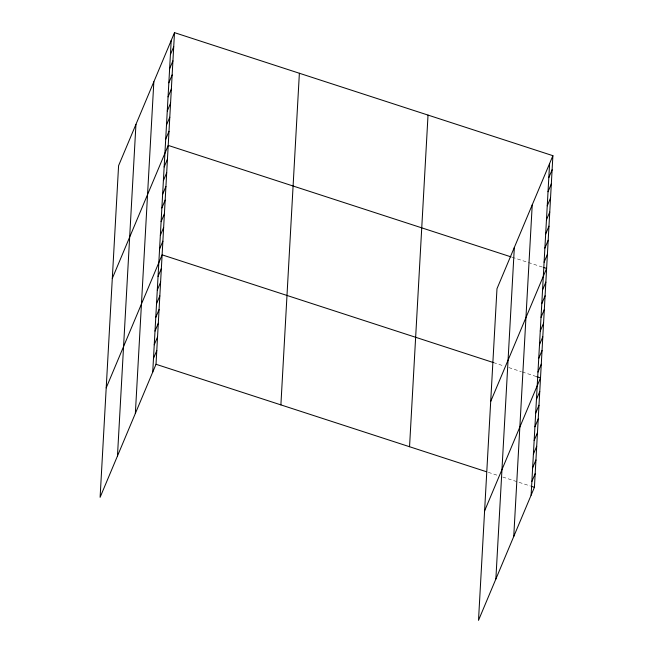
<?xml version="1.0" encoding="UTF-8"?>
<svg xmlns="http://www.w3.org/2000/svg" width="653" height="653" viewBox="0 0 653 653"><rect width="100%" height="100%" fill="white"/><g stroke="black" fill="none" stroke-linecap="round" stroke-linejoin="round"><path stroke-width="0.49" stroke-dasharray="3.27 2.45" d="M512.034 257.209L542.774 267.199M493.448 362.586L504.01 366.023M508.818 367.582L521.306 371.647M522.261 371.957L536.668 376.642M488.305 472.339L497.913 475.457M502.72 477.025L530.571 486.077"/><path stroke-width="0.98" d="M117.467 456.006L135.946 124.364M135.351 413.447L153.839 81.813M152.72 372.145L171.2 40.51M174.498 32.65L118.585 165.674L100.105 497.308L156.018 364.284L174.498 32.65L552.895 155.692L534.415 487.326L478.502 620.35L496.982 288.716L552.895 155.692M280.888 404.893L299.376 73.258M409.545 446.725L428.025 115.091M495.864 579.048L514.344 247.414M513.748 536.488L532.228 204.854M531.109 495.186L549.597 163.552M170.417 54.599L173.714 46.747M169.625 68.696L172.931 60.835M168.841 82.792L172.147 74.932M168.058 96.889L171.364 89.028M167.274 110.977L170.572 103.125M166.482 125.074L169.788 117.213M165.699 139.171L169.005 131.31M112.3 278.423L168.221 145.407L511.07 256.89M164.156 166.939L167.454 159.087M163.389 180.62L166.695 172.767M162.63 194.3L165.927 186.448M161.862 207.981L165.168 200.128M161.103 221.661L164.409 213.809M160.344 235.341L163.642 227.489M159.577 249.022L162.883 241.169M106.202 387.866L162.115 254.85L493.448 362.586M158.05 276.382L161.356 268.53M157.291 290.063L160.597 282.202M156.532 303.743L159.83 295.882M155.765 317.423L159.071 309.563M155.006 331.104L158.304 323.243M154.239 344.784L157.544 336.924M153.479 358.464L156.785 350.604M548.806 177.649L552.111 169.788M548.022 191.737L551.328 183.885M547.238 205.834L550.544 197.981M546.455 219.93L549.753 212.07M545.663 234.027L548.969 226.167M544.88 248.116L548.185 240.263M544.096 262.212L547.402 254.352M490.697 401.473L546.61 268.448L543.729 267.51M542.545 289.989L545.851 282.129M541.786 303.669L545.092 295.809M541.027 317.35L544.324 309.489M540.26 331.03L543.565 323.17M539.5 344.711L542.798 336.85M538.733 358.391L542.039 350.53M537.974 372.071L541.28 364.211M484.599 510.907L540.513 377.891L536.668 376.642M536.448 399.424L539.753 391.571M535.689 413.104L538.986 405.252M534.921 426.784L538.227 418.932M534.162 440.465L537.468 432.613M533.403 454.145L536.701 446.293M532.636 467.826L535.942 459.973M531.877 481.506L535.174 473.654M156.018 364.284L486.387 471.711M531.534 486.395L534.415 487.326"/></g></svg>
